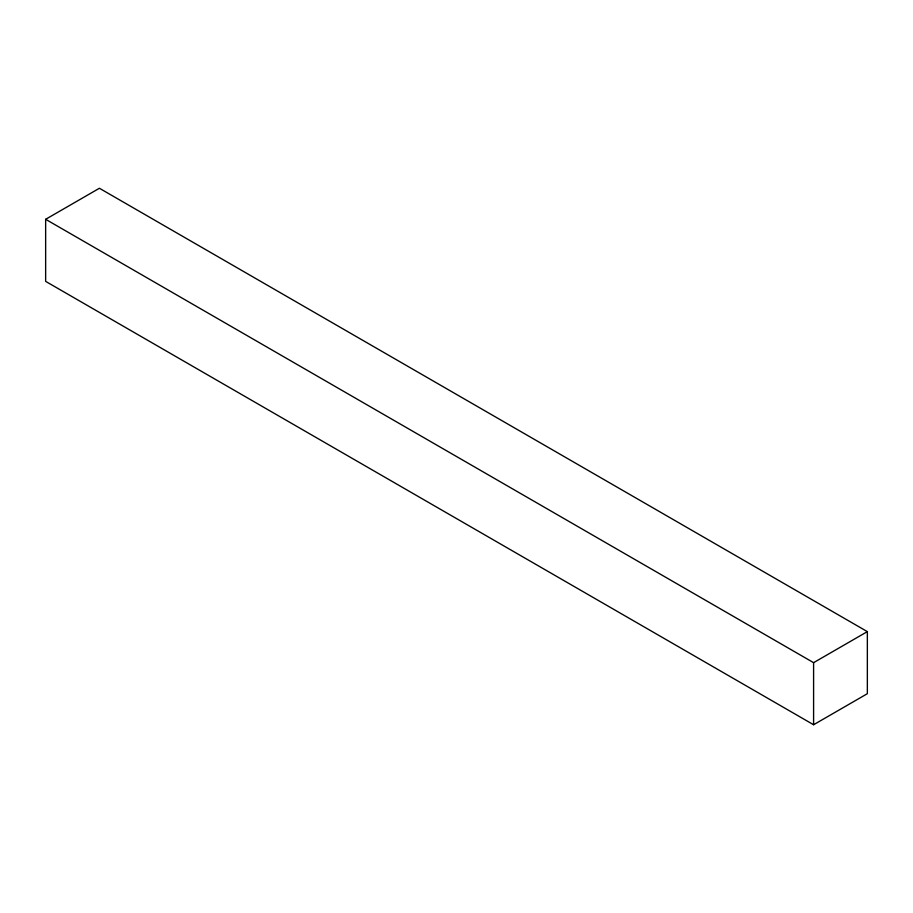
<?xml version="1.0" encoding="UTF-8"?>
<svg xmlns="http://www.w3.org/2000/svg" width="913" height="913" viewBox="0 0 913 913"><rect width="100%" height="100%" fill="white"/><g stroke="black" fill="none" stroke-linecap="round" stroke-linejoin="round"><path stroke-width="1.37" d="M45.65 219.303L99.403 188.261L867.35 631.625L867.35 693.697L813.597 724.739L45.65 281.375L45.65 219.303L813.597 662.667L867.35 631.625M813.597 662.667L813.597 724.739"/></g></svg>
